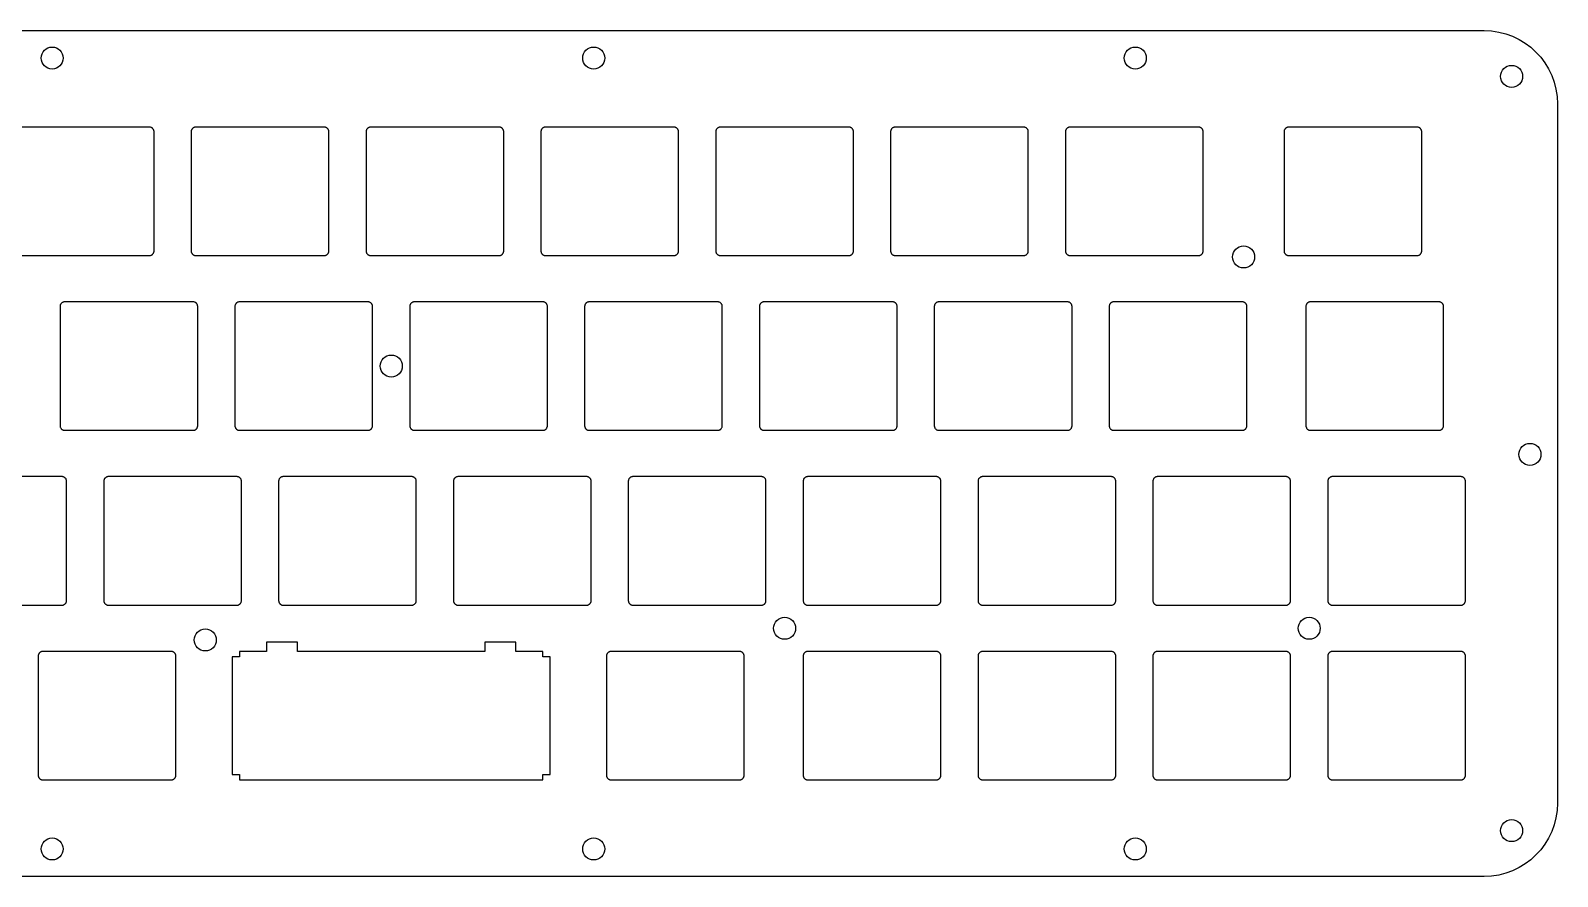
# Model space of a CAD drawing. Header units: millimetres. Extents: x -87 to 244, y 14 to 106.
# Drawn here: x 77.2 to 243.6, y 13.7 to 105.9 of the extents above; entities that cross this region are included whole.
import ezdxf

# ---------------------------------------------------------------- set-up
doc = ezdxf.new("R2010")
doc.units = ezdxf.units.MM
doc.layers.add('2D$guides', color=12, linetype='Continuous', true_color=0xc80000)
doc.layers.add('Default', color=18, linetype='Continuous', true_color=0x000000)

# ---------------------------------------------------------------- blocks, each defined once
blk = doc.blocks.new('screw hole M2 2.3mm')
at = {"layer": 'Default'}
blk.add_circle((0, 0), 1.2, dxfattribs=at)

msp = doc.modelspace()

# ---------------------------------------------------------------- linework, layer by layer
at = {"layer": '2D$guides'}
for p, q in [((-78.74, 105.85, 7), (235.59, 105.85, 7)), ((235.59, 13.65, 7), (-78.74, 13.65, 7))]:
    msp.add_line(p, q, dxfattribs=at)
for points in [[(243.59, 97.85), (243.59, 21.65)], [(76.19, 81.33), (90.19, 81.33), (90.23, 81.33), (90.27, 81.33), (90.32, 81.34), (90.36, 81.36), (90.4, 81.37), (90.44, 81.39), (90.47, 81.42), (90.51, 81.44), (90.54, 81.47), (90.57, 81.51), (90.6, 81.54), (90.62, 81.58), (90.64, 81.62), (90.66, 81.66), (90.67, 81.7), (90.68, 81.74), (90.69, 81.78), (90.69, 81.83), (90.69, 94.83), (90.69, 94.87), (90.68, 94.91), (90.67, 94.96), (90.66, 95), (90.64, 95.04), (90.62, 95.08), (90.6, 95.11), (90.57, 95.15), (90.54, 95.18), (90.51, 95.21), (90.47, 95.24), (90.44, 95.26), (90.4, 95.28), (90.36, 95.3), (90.32, 95.31), (90.27, 95.32), (90.23, 95.33), (90.19, 95.33), (76.19, 95.33)], [(66.66, 43.23), (80.66, 43.23), (80.71, 43.23), (80.75, 43.23), (80.79, 43.24), (80.83, 43.26), (80.87, 43.27), (80.91, 43.29), (80.95, 43.32), (80.98, 43.34), (81.02, 43.37), (81.05, 43.41), (81.07, 43.44), (81.1, 43.48), (81.12, 43.52), (81.13, 43.56), (81.15, 43.6), (81.16, 43.64), (81.16, 43.68), (81.16, 43.73), (81.16, 56.73), (81.16, 56.77), (81.16, 56.81), (81.15, 56.86), (81.13, 56.9), (81.12, 56.94), (81.1, 56.98), (81.07, 57.01), (81.05, 57.05), (81.02, 57.08), (80.98, 57.11), (80.95, 57.14), (80.91, 57.16), (80.87, 57.18), (80.83, 57.2), (80.79, 57.21), (80.75, 57.22), (80.71, 57.23), (80.66, 57.23), (66.66, 57.23)]]:
    msp.add_lwpolyline(points, dxfattribs=at)
for points in [[(95.24, 95.33), (95.19, 95.33), (95.15, 95.32), (95.11, 95.31), (95.07, 95.3), (95.03, 95.28), (94.99, 95.26), (94.95, 95.24), (94.92, 95.21), (94.88, 95.18), (94.85, 95.15), (94.83, 95.11), (94.8, 95.08), (94.78, 95.04), (94.77, 95), (94.75, 94.96), (94.75, 94.91), (94.74, 94.87), (94.74, 94.83), (94.74, 81.83), (94.74, 81.78), (94.75, 81.74), (94.75, 81.7), (94.77, 81.66), (94.78, 81.62), (94.8, 81.58), (94.83, 81.54), (94.85, 81.51), (94.88, 81.47), (94.92, 81.44), (94.95, 81.42), (94.99, 81.39), (95.03, 81.37), (95.07, 81.36), (95.11, 81.34), (95.15, 81.33), (95.19, 81.33), (95.24, 81.33), (109.24, 81.33), (109.28, 81.33), (109.32, 81.33), (109.37, 81.34), (109.41, 81.36), (109.45, 81.37), (109.49, 81.39), (109.52, 81.42), (109.56, 81.44), (109.59, 81.47), (109.62, 81.51), (109.65, 81.54), (109.67, 81.58), (109.69, 81.62), (109.71, 81.66), (109.72, 81.7), (109.73, 81.74), (109.74, 81.78), (109.74, 81.83), (109.74, 94.83), (109.74, 94.87), (109.73, 94.91), (109.72, 94.96), (109.71, 95), (109.69, 95.04), (109.67, 95.08), (109.65, 95.11), (109.62, 95.15), (109.59, 95.18), (109.56, 95.21), (109.52, 95.24), (109.49, 95.26), (109.45, 95.28), (109.41, 95.3), (109.37, 95.31), (109.32, 95.32), (109.28, 95.33), (109.24, 95.33)], [(128.29, 81.33), (128.33, 81.33), (128.37, 81.33), (128.42, 81.34), (128.46, 81.36), (128.5, 81.37), (128.54, 81.39), (128.57, 81.42), (128.61, 81.44), (128.64, 81.47), (128.67, 81.51), (128.7, 81.54), (128.72, 81.58), (128.74, 81.62), (128.76, 81.66), (128.77, 81.7), (128.78, 81.74), (128.79, 81.78), (128.79, 81.83), (128.79, 94.83), (128.79, 94.87), (128.78, 94.91), (128.77, 94.96), (128.76, 95), (128.74, 95.04), (128.72, 95.08), (128.7, 95.11), (128.67, 95.15), (128.64, 95.18), (128.61, 95.21), (128.57, 95.24), (128.54, 95.26), (128.5, 95.28), (128.46, 95.3), (128.42, 95.31), (128.37, 95.32), (128.33, 95.33), (128.29, 95.33), (114.29, 95.33), (114.24, 95.33), (114.2, 95.32), (114.16, 95.31), (114.12, 95.3), (114.08, 95.28), (114.04, 95.26), (114, 95.24), (113.97, 95.21), (113.93, 95.18), (113.9, 95.15), (113.88, 95.11), (113.85, 95.08), (113.83, 95.04), (113.82, 95), (113.8, 94.96), (113.8, 94.91), (113.79, 94.87), (113.79, 94.83), (113.79, 81.83), (113.79, 81.78), (113.8, 81.74), (113.8, 81.7), (113.82, 81.66), (113.83, 81.62), (113.85, 81.58), (113.88, 81.54), (113.9, 81.51), (113.93, 81.47), (113.97, 81.44), (114, 81.42), (114.04, 81.39), (114.08, 81.37), (114.12, 81.36), (114.16, 81.34), (114.2, 81.33), (114.24, 81.33), (114.29, 81.33)], [(132.84, 81.83), (132.84, 81.78), (132.85, 81.74), (132.85, 81.7), (132.87, 81.66), (132.88, 81.62), (132.9, 81.58), (132.93, 81.54), (132.95, 81.51), (132.98, 81.47), (133.02, 81.44), (133.05, 81.42), (133.09, 81.39), (133.13, 81.37), (133.17, 81.36), (133.21, 81.34), (133.25, 81.33), (133.29, 81.33), (133.34, 81.33), (147.34, 81.33), (147.38, 81.33), (147.42, 81.33), (147.47, 81.34), (147.51, 81.36), (147.55, 81.37), (147.59, 81.39), (147.62, 81.42), (147.66, 81.44), (147.69, 81.47), (147.72, 81.51), (147.75, 81.54), (147.77, 81.58), (147.79, 81.62), (147.81, 81.66), (147.82, 81.7), (147.83, 81.74), (147.84, 81.78), (147.84, 81.83), (147.84, 94.83), (147.84, 94.87), (147.83, 94.91), (147.82, 94.96), (147.81, 95), (147.79, 95.04), (147.77, 95.08), (147.75, 95.11), (147.72, 95.15), (147.69, 95.18), (147.66, 95.21), (147.62, 95.24), (147.59, 95.26), (147.55, 95.28), (147.51, 95.3), (147.47, 95.31), (147.42, 95.32), (147.38, 95.33), (147.34, 95.33), (133.34, 95.33), (133.29, 95.33), (133.25, 95.32), (133.21, 95.31), (133.17, 95.3), (133.13, 95.28), (133.09, 95.26), (133.05, 95.24), (133.02, 95.21), (132.98, 95.18), (132.95, 95.15), (132.93, 95.11), (132.9, 95.08), (132.88, 95.04), (132.87, 95), (132.85, 94.96), (132.85, 94.91), (132.84, 94.87), (132.84, 94.83)], [(166.89, 81.83), (166.89, 94.83), (166.89, 94.87), (166.88, 94.91), (166.87, 94.96), (166.86, 95), (166.84, 95.04), (166.82, 95.08), (166.8, 95.11), (166.77, 95.15), (166.74, 95.18), (166.71, 95.21), (166.67, 95.24), (166.64, 95.26), (166.6, 95.28), (166.56, 95.3), (166.52, 95.31), (166.47, 95.32), (166.43, 95.33), (166.39, 95.33), (152.39, 95.33), (152.34, 95.33), (152.3, 95.32), (152.26, 95.31), (152.22, 95.3), (152.18, 95.28), (152.14, 95.26), (152.1, 95.24), (152.07, 95.21), (152.03, 95.18), (152, 95.15), (151.98, 95.11), (151.95, 95.08), (151.93, 95.04), (151.92, 95), (151.9, 94.96), (151.9, 94.91), (151.89, 94.87), (151.89, 94.83), (151.89, 81.83), (151.89, 81.78), (151.9, 81.74), (151.9, 81.7), (151.92, 81.66), (151.93, 81.62), (151.95, 81.58), (151.98, 81.54), (152, 81.51), (152.03, 81.47), (152.07, 81.44), (152.1, 81.42), (152.14, 81.39), (152.18, 81.37), (152.22, 81.36), (152.26, 81.34), (152.3, 81.33), (152.34, 81.33), (152.39, 81.33), (166.39, 81.33), (166.43, 81.33), (166.47, 81.33), (166.52, 81.34), (166.56, 81.36), (166.6, 81.37), (166.64, 81.39), (166.67, 81.42), (166.71, 81.44), (166.74, 81.47), (166.77, 81.51), (166.8, 81.54), (166.82, 81.58), (166.84, 81.62), (166.86, 81.66), (166.87, 81.7), (166.88, 81.74), (166.89, 81.78)], [(171.44, 95.33), (171.39, 95.33), (171.35, 95.32), (171.31, 95.31), (171.27, 95.3), (171.23, 95.28), (171.19, 95.26), (171.15, 95.24), (171.12, 95.21), (171.08, 95.18), (171.05, 95.15), (171.03, 95.11), (171, 95.08), (170.98, 95.04), (170.97, 95), (170.95, 94.96), (170.95, 94.91), (170.94, 94.87), (170.94, 94.83), (170.94, 81.83), (170.94, 81.78), (170.95, 81.74), (170.95, 81.7), (170.97, 81.66), (170.98, 81.62), (171, 81.58), (171.03, 81.54), (171.05, 81.51), (171.08, 81.47), (171.12, 81.44), (171.15, 81.42), (171.19, 81.39), (171.23, 81.37), (171.27, 81.36), (171.31, 81.34), (171.35, 81.33), (171.39, 81.33), (171.44, 81.33), (185.44, 81.33), (185.48, 81.33), (185.52, 81.33), (185.57, 81.34), (185.61, 81.36), (185.65, 81.37), (185.69, 81.39), (185.72, 81.42), (185.76, 81.44), (185.79, 81.47), (185.82, 81.51), (185.85, 81.54), (185.87, 81.58), (185.89, 81.62), (185.91, 81.66), (185.92, 81.7), (185.93, 81.74), (185.94, 81.78), (185.94, 81.83), (185.94, 94.83), (185.94, 94.87), (185.93, 94.91), (185.92, 94.96), (185.91, 95), (185.89, 95.04), (185.87, 95.08), (185.85, 95.11), (185.82, 95.15), (185.79, 95.18), (185.76, 95.21), (185.72, 95.24), (185.69, 95.26), (185.65, 95.28), (185.61, 95.3), (185.57, 95.31), (185.52, 95.32), (185.48, 95.33), (185.44, 95.33)], [(204.99, 81.83), (204.99, 94.83), (204.99, 94.87), (204.98, 94.91), (204.97, 94.96), (204.96, 95), (204.94, 95.04), (204.92, 95.08), (204.9, 95.11), (204.87, 95.15), (204.84, 95.18), (204.81, 95.21), (204.77, 95.24), (204.74, 95.26), (204.7, 95.28), (204.66, 95.3), (204.62, 95.31), (204.57, 95.32), (204.53, 95.33), (204.49, 95.33), (190.49, 95.33), (190.44, 95.33), (190.4, 95.32), (190.36, 95.31), (190.32, 95.3), (190.28, 95.28), (190.24, 95.26), (190.2, 95.24), (190.17, 95.21), (190.13, 95.18), (190.1, 95.15), (190.08, 95.11), (190.06, 95.08), (190.04, 95.04), (190.02, 95), (190, 94.96), (189.99, 94.91), (189.99, 94.87), (189.99, 94.83), (189.99, 81.83), (189.99, 81.78), (189.99, 81.74), (190, 81.7), (190.02, 81.66), (190.04, 81.62), (190.06, 81.58), (190.08, 81.54), (190.1, 81.51), (190.13, 81.47), (190.17, 81.44), (190.2, 81.42), (190.24, 81.39), (190.28, 81.37), (190.32, 81.36), (190.36, 81.34), (190.4, 81.33), (190.44, 81.33), (190.49, 81.33), (204.49, 81.33), (204.53, 81.33), (204.57, 81.33), (204.62, 81.34), (204.66, 81.36), (204.7, 81.37), (204.74, 81.39), (204.77, 81.42), (204.81, 81.44), (204.84, 81.47), (204.87, 81.51), (204.9, 81.54), (204.92, 81.58), (204.94, 81.62), (204.96, 81.66), (204.97, 81.7), (204.98, 81.74), (204.99, 81.78)], [(228.8, 81.83), (228.8, 94.83), (228.8, 94.87), (228.79, 94.91), (228.78, 94.96), (228.77, 95), (228.75, 95.04), (228.73, 95.08), (228.71, 95.11), (228.68, 95.15), (228.65, 95.18), (228.62, 95.21), (228.59, 95.24), (228.55, 95.26), (228.51, 95.28), (228.47, 95.3), (228.43, 95.31), (228.39, 95.32), (228.34, 95.33), (228.3, 95.33), (214.3, 95.33), (214.26, 95.33), (214.21, 95.32), (214.17, 95.31), (214.13, 95.3), (214.09, 95.28), (214.05, 95.26), (214.01, 95.24), (213.98, 95.21), (213.95, 95.18), (213.92, 95.15), (213.89, 95.11), (213.87, 95.08), (213.85, 95.04), (213.83, 95), (213.82, 94.96), (213.81, 94.91), (213.8, 94.87), (213.8, 94.83), (213.8, 81.83), (213.8, 81.78), (213.81, 81.74), (213.82, 81.7), (213.83, 81.66), (213.85, 81.62), (213.87, 81.58), (213.89, 81.54), (213.92, 81.51), (213.95, 81.47), (213.98, 81.44), (214.01, 81.42), (214.05, 81.39), (214.09, 81.37), (214.13, 81.36), (214.17, 81.34), (214.21, 81.33), (214.26, 81.33), (214.3, 81.33), (228.3, 81.33), (228.34, 81.33), (228.39, 81.33), (228.43, 81.34), (228.47, 81.36), (228.51, 81.37), (228.55, 81.39), (228.59, 81.42), (228.62, 81.44), (228.65, 81.47), (228.68, 81.51), (228.71, 81.54), (228.73, 81.58), (228.75, 81.62), (228.77, 81.66), (228.78, 81.7), (228.79, 81.74), (228.8, 81.78)], [(80.45, 62.78), (80.45, 62.73), (80.46, 62.69), (80.47, 62.65), (80.48, 62.61), (80.5, 62.57), (80.52, 62.53), (80.54, 62.49), (80.57, 62.46), (80.6, 62.42), (80.63, 62.39), (80.66, 62.37), (80.7, 62.34), (80.74, 62.32), (80.78, 62.31), (80.82, 62.29), (80.86, 62.28), (80.91, 62.28), (80.95, 62.28), (94.95, 62.28), (94.99, 62.28), (95.04, 62.28), (95.08, 62.29), (95.12, 62.31), (95.16, 62.32), (95.2, 62.34), (95.24, 62.37), (95.27, 62.39), (95.3, 62.42), (95.33, 62.46), (95.36, 62.49), (95.38, 62.53), (95.4, 62.57), (95.42, 62.61), (95.43, 62.65), (95.44, 62.69), (95.45, 62.73), (95.45, 62.78), (95.45, 75.78), (95.45, 75.82), (95.44, 75.86), (95.43, 75.91), (95.42, 75.95), (95.4, 75.99), (95.38, 76.03), (95.36, 76.06), (95.33, 76.1), (95.3, 76.13), (95.27, 76.16), (95.24, 76.19), (95.2, 76.21), (95.16, 76.23), (95.12, 76.25), (95.08, 76.26), (95.04, 76.27), (94.99, 76.28), (94.95, 76.28), (80.95, 76.28), (80.91, 76.28), (80.86, 76.27), (80.82, 76.26), (80.78, 76.25), (80.74, 76.23), (80.7, 76.21), (80.66, 76.19), (80.63, 76.16), (80.6, 76.13), (80.57, 76.1), (80.54, 76.06), (80.52, 76.03), (80.5, 75.99), (80.48, 75.95), (80.47, 75.91), (80.46, 75.86), (80.45, 75.82), (80.45, 75.78)], [(99.5, 62.78), (99.5, 62.73), (99.51, 62.69), (99.52, 62.65), (99.53, 62.61), (99.55, 62.57), (99.57, 62.53), (99.59, 62.49), (99.62, 62.46), (99.65, 62.42), (99.68, 62.39), (99.71, 62.37), (99.75, 62.34), (99.79, 62.32), (99.83, 62.31), (99.87, 62.29), (99.91, 62.28), (99.96, 62.28), (100, 62.28), (114, 62.28), (114.04, 62.28), (114.09, 62.28), (114.13, 62.29), (114.17, 62.31), (114.21, 62.32), (114.25, 62.34), (114.29, 62.37), (114.32, 62.39), (114.35, 62.42), (114.38, 62.46), (114.41, 62.49), (114.43, 62.53), (114.45, 62.57), (114.47, 62.61), (114.48, 62.65), (114.49, 62.69), (114.5, 62.73), (114.5, 62.78), (114.5, 75.78), (114.5, 75.82), (114.49, 75.86), (114.48, 75.91), (114.47, 75.95), (114.45, 75.99), (114.43, 76.03), (114.41, 76.06), (114.38, 76.1), (114.35, 76.13), (114.32, 76.16), (114.29, 76.19), (114.25, 76.21), (114.21, 76.23), (114.17, 76.25), (114.13, 76.26), (114.09, 76.27), (114.04, 76.28), (114, 76.28), (100, 76.28), (99.96, 76.28), (99.91, 76.27), (99.87, 76.26), (99.83, 76.25), (99.79, 76.23), (99.75, 76.21), (99.71, 76.19), (99.68, 76.16), (99.65, 76.13), (99.62, 76.1), (99.59, 76.06), (99.57, 76.03), (99.55, 75.99), (99.53, 75.95), (99.52, 75.91), (99.51, 75.86), (99.5, 75.82), (99.5, 75.78)], [(118.55, 62.78), (118.55, 62.73), (118.56, 62.69), (118.57, 62.65), (118.58, 62.61), (118.6, 62.57), (118.62, 62.53), (118.64, 62.49), (118.67, 62.46), (118.7, 62.42), (118.73, 62.39), (118.76, 62.37), (118.8, 62.34), (118.84, 62.32), (118.88, 62.31), (118.92, 62.29), (118.96, 62.28), (119.01, 62.28), (119.05, 62.28), (133.05, 62.28), (133.09, 62.28), (133.14, 62.28), (133.18, 62.29), (133.22, 62.31), (133.26, 62.32), (133.3, 62.34), (133.34, 62.37), (133.37, 62.39), (133.4, 62.42), (133.43, 62.46), (133.46, 62.49), (133.48, 62.53), (133.5, 62.57), (133.52, 62.61), (133.53, 62.65), (133.54, 62.69), (133.55, 62.73), (133.55, 62.78), (133.55, 75.78), (133.55, 75.82), (133.54, 75.86), (133.53, 75.91), (133.52, 75.95), (133.5, 75.99), (133.48, 76.03), (133.46, 76.06), (133.43, 76.1), (133.4, 76.13), (133.37, 76.16), (133.34, 76.19), (133.3, 76.21), (133.26, 76.23), (133.22, 76.25), (133.18, 76.26), (133.14, 76.27), (133.09, 76.28), (133.05, 76.28), (119.05, 76.28), (119.01, 76.28), (118.96, 76.27), (118.92, 76.26), (118.88, 76.25), (118.84, 76.23), (118.8, 76.21), (118.76, 76.19), (118.73, 76.16), (118.7, 76.13), (118.67, 76.1), (118.64, 76.06), (118.62, 76.03), (118.6, 75.99), (118.58, 75.95), (118.57, 75.91), (118.56, 75.86), (118.55, 75.82), (118.55, 75.78)], [(138.1, 76.28), (138.06, 76.28), (138.01, 76.27), (137.97, 76.26), (137.93, 76.25), (137.89, 76.23), (137.85, 76.21), (137.81, 76.19), (137.78, 76.16), (137.75, 76.13), (137.72, 76.1), (137.69, 76.06), (137.67, 76.03), (137.65, 75.99), (137.63, 75.95), (137.62, 75.91), (137.61, 75.86), (137.6, 75.82), (137.6, 75.78), (137.6, 62.78), (137.6, 62.73), (137.61, 62.69), (137.62, 62.65), (137.63, 62.61), (137.65, 62.57), (137.67, 62.53), (137.69, 62.49), (137.72, 62.46), (137.75, 62.42), (137.78, 62.39), (137.81, 62.37), (137.85, 62.34), (137.89, 62.32), (137.93, 62.31), (137.97, 62.29), (138.01, 62.28), (138.06, 62.28), (138.1, 62.28), (152.1, 62.28), (152.14, 62.28), (152.19, 62.28), (152.23, 62.29), (152.27, 62.31), (152.31, 62.32), (152.35, 62.34), (152.39, 62.37), (152.42, 62.39), (152.45, 62.42), (152.48, 62.46), (152.51, 62.49), (152.53, 62.53), (152.55, 62.57), (152.57, 62.61), (152.58, 62.65), (152.59, 62.69), (152.6, 62.73), (152.6, 62.78), (152.6, 75.78), (152.6, 75.82), (152.59, 75.86), (152.58, 75.91), (152.57, 75.95), (152.55, 75.99), (152.53, 76.03), (152.51, 76.06), (152.48, 76.1), (152.45, 76.13), (152.42, 76.16), (152.39, 76.19), (152.35, 76.21), (152.31, 76.23), (152.27, 76.25), (152.23, 76.26), (152.19, 76.27), (152.14, 76.28), (152.1, 76.28)], [(171.65, 75.78), (171.65, 75.82), (171.64, 75.86), (171.63, 75.91), (171.62, 75.95), (171.6, 75.99), (171.58, 76.03), (171.56, 76.06), (171.53, 76.1), (171.5, 76.13), (171.47, 76.16), (171.44, 76.19), (171.4, 76.21), (171.36, 76.23), (171.32, 76.25), (171.28, 76.26), (171.24, 76.27), (171.19, 76.28), (171.15, 76.28), (157.15, 76.28), (157.11, 76.28), (157.06, 76.27), (157.02, 76.26), (156.98, 76.25), (156.94, 76.23), (156.9, 76.21), (156.86, 76.19), (156.83, 76.16), (156.8, 76.13), (156.77, 76.1), (156.74, 76.06), (156.72, 76.03), (156.7, 75.99), (156.68, 75.95), (156.67, 75.91), (156.66, 75.86), (156.65, 75.82), (156.65, 75.78), (156.65, 62.78), (156.65, 62.73), (156.66, 62.69), (156.67, 62.65), (156.68, 62.61), (156.7, 62.57), (156.72, 62.53), (156.74, 62.49), (156.77, 62.46), (156.8, 62.42), (156.83, 62.39), (156.86, 62.37), (156.9, 62.34), (156.94, 62.32), (156.98, 62.31), (157.02, 62.29), (157.06, 62.28), (157.11, 62.28), (157.15, 62.28), (171.15, 62.28), (171.19, 62.28), (171.24, 62.28), (171.28, 62.29), (171.32, 62.31), (171.36, 62.32), (171.4, 62.34), (171.44, 62.37), (171.47, 62.39), (171.5, 62.42), (171.53, 62.46), (171.56, 62.49), (171.58, 62.53), (171.6, 62.57), (171.62, 62.61), (171.63, 62.65), (171.64, 62.69), (171.65, 62.73), (171.65, 62.78)], [(190.7, 75.78), (190.7, 75.82), (190.69, 75.86), (190.68, 75.91), (190.67, 75.95), (190.65, 75.99), (190.63, 76.03), (190.61, 76.06), (190.58, 76.1), (190.55, 76.13), (190.52, 76.16), (190.49, 76.19), (190.45, 76.21), (190.41, 76.23), (190.37, 76.25), (190.33, 76.26), (190.29, 76.27), (190.24, 76.28), (190.2, 76.28), (176.2, 76.28), (176.16, 76.28), (176.11, 76.27), (176.07, 76.26), (176.03, 76.25), (175.99, 76.23), (175.95, 76.21), (175.91, 76.19), (175.88, 76.16), (175.85, 76.13), (175.82, 76.1), (175.79, 76.06), (175.77, 76.03), (175.75, 75.99), (175.73, 75.95), (175.72, 75.91), (175.71, 75.86), (175.7, 75.82), (175.7, 75.78), (175.7, 62.78), (175.7, 62.73), (175.71, 62.69), (175.72, 62.65), (175.73, 62.61), (175.75, 62.57), (175.77, 62.53), (175.79, 62.49), (175.82, 62.46), (175.85, 62.42), (175.88, 62.39), (175.91, 62.37), (175.95, 62.34), (175.99, 62.32), (176.03, 62.31), (176.07, 62.29), (176.11, 62.28), (176.16, 62.28), (176.2, 62.28), (190.2, 62.28), (190.24, 62.28), (190.29, 62.28), (190.33, 62.29), (190.37, 62.31), (190.41, 62.32), (190.45, 62.34), (190.49, 62.37), (190.52, 62.39), (190.55, 62.42), (190.58, 62.46), (190.61, 62.49), (190.63, 62.53), (190.65, 62.57), (190.67, 62.61), (190.68, 62.65), (190.69, 62.69), (190.7, 62.73), (190.7, 62.78)], [(209.75, 62.78), (209.75, 75.78), (209.75, 75.82), (209.74, 75.86), (209.73, 75.91), (209.72, 75.95), (209.7, 75.99), (209.68, 76.03), (209.66, 76.06), (209.63, 76.1), (209.6, 76.13), (209.57, 76.16), (209.54, 76.19), (209.5, 76.21), (209.46, 76.23), (209.42, 76.25), (209.38, 76.26), (209.34, 76.27), (209.29, 76.28), (209.25, 76.28), (195.25, 76.28), (195.21, 76.28), (195.16, 76.27), (195.12, 76.26), (195.08, 76.25), (195.04, 76.23), (195, 76.21), (194.96, 76.19), (194.93, 76.16), (194.9, 76.13), (194.87, 76.1), (194.84, 76.06), (194.82, 76.03), (194.8, 75.99), (194.78, 75.95), (194.77, 75.91), (194.76, 75.86), (194.75, 75.82), (194.75, 75.78), (194.75, 62.78), (194.75, 62.73), (194.76, 62.69), (194.77, 62.65), (194.78, 62.61), (194.8, 62.57), (194.82, 62.53), (194.84, 62.49), (194.87, 62.46), (194.9, 62.42), (194.93, 62.39), (194.96, 62.37), (195, 62.34), (195.04, 62.32), (195.08, 62.31), (195.12, 62.29), (195.16, 62.28), (195.21, 62.28), (195.25, 62.28), (209.25, 62.28), (209.29, 62.28), (209.34, 62.28), (209.38, 62.29), (209.42, 62.31), (209.46, 62.32), (209.5, 62.34), (209.54, 62.37), (209.57, 62.39), (209.6, 62.42), (209.63, 62.46), (209.66, 62.49), (209.68, 62.53), (209.7, 62.57), (209.72, 62.61), (209.73, 62.65), (209.74, 62.69), (209.75, 62.73)], [(230.68, 62.28), (230.73, 62.28), (230.77, 62.28), (230.81, 62.29), (230.85, 62.31), (230.89, 62.32), (230.93, 62.34), (230.97, 62.37), (231, 62.39), (231.04, 62.42), (231.06, 62.46), (231.09, 62.49), (231.11, 62.53), (231.14, 62.57), (231.15, 62.61), (231.17, 62.65), (231.17, 62.69), (231.18, 62.73), (231.18, 62.78), (231.18, 75.78), (231.18, 75.82), (231.17, 75.86), (231.17, 75.91), (231.15, 75.95), (231.14, 75.99), (231.11, 76.03), (231.09, 76.06), (231.06, 76.1), (231.04, 76.13), (231, 76.16), (230.97, 76.19), (230.93, 76.21), (230.89, 76.23), (230.85, 76.25), (230.81, 76.26), (230.77, 76.27), (230.73, 76.28), (230.68, 76.28), (216.68, 76.28), (216.64, 76.28), (216.59, 76.27), (216.55, 76.26), (216.51, 76.25), (216.47, 76.23), (216.43, 76.21), (216.4, 76.19), (216.36, 76.16), (216.33, 76.13), (216.3, 76.1), (216.27, 76.06), (216.25, 76.03), (216.23, 75.99), (216.21, 75.95), (216.2, 75.91), (216.19, 75.86), (216.18, 75.82), (216.18, 75.78), (216.18, 62.78), (216.18, 62.73), (216.19, 62.69), (216.2, 62.65), (216.21, 62.61), (216.23, 62.57), (216.25, 62.53), (216.27, 62.49), (216.3, 62.46), (216.33, 62.42), (216.36, 62.39), (216.4, 62.37), (216.43, 62.34), (216.47, 62.32), (216.51, 62.31), (216.55, 62.29), (216.59, 62.28), (216.64, 62.28), (216.68, 62.28)], [(85.21, 43.73), (85.21, 43.68), (85.22, 43.64), (85.23, 43.6), (85.24, 43.56), (85.26, 43.52), (85.28, 43.48), (85.3, 43.44), (85.33, 43.41), (85.36, 43.37), (85.39, 43.34), (85.43, 43.32), (85.46, 43.29), (85.5, 43.27), (85.54, 43.26), (85.58, 43.24), (85.63, 43.23), (85.67, 43.23), (85.71, 43.23), (99.71, 43.23), (99.76, 43.23), (99.8, 43.23), (99.84, 43.24), (99.88, 43.26), (99.92, 43.27), (99.96, 43.29), (100, 43.32), (100.03, 43.34), (100.07, 43.37), (100.1, 43.41), (100.12, 43.44), (100.15, 43.48), (100.17, 43.52), (100.18, 43.56), (100.2, 43.6), (100.21, 43.64), (100.21, 43.68), (100.21, 43.73), (100.21, 56.73), (100.21, 56.77), (100.21, 56.81), (100.2, 56.86), (100.18, 56.9), (100.17, 56.94), (100.15, 56.98), (100.12, 57.01), (100.1, 57.05), (100.07, 57.08), (100.03, 57.11), (100, 57.14), (99.96, 57.16), (99.92, 57.18), (99.88, 57.2), (99.84, 57.21), (99.8, 57.22), (99.76, 57.23), (99.71, 57.23), (85.71, 57.23), (85.67, 57.23), (85.63, 57.22), (85.58, 57.21), (85.54, 57.2), (85.5, 57.18), (85.46, 57.16), (85.43, 57.14), (85.39, 57.11), (85.36, 57.08), (85.33, 57.05), (85.3, 57.01), (85.28, 56.98), (85.26, 56.94), (85.24, 56.9), (85.23, 56.86), (85.22, 56.81), (85.21, 56.77), (85.21, 56.73)], [(104.76, 57.23), (104.72, 57.23), (104.68, 57.22), (104.63, 57.21), (104.59, 57.2), (104.55, 57.18), (104.51, 57.16), (104.48, 57.14), (104.44, 57.11), (104.41, 57.08), (104.38, 57.05), (104.35, 57.01), (104.33, 56.98), (104.31, 56.94), (104.29, 56.9), (104.28, 56.86), (104.27, 56.81), (104.26, 56.77), (104.26, 56.73), (104.26, 43.73), (104.26, 43.68), (104.27, 43.64), (104.28, 43.6), (104.29, 43.56), (104.31, 43.52), (104.33, 43.48), (104.35, 43.44), (104.38, 43.41), (104.41, 43.37), (104.44, 43.34), (104.48, 43.32), (104.51, 43.29), (104.55, 43.27), (104.59, 43.26), (104.63, 43.24), (104.68, 43.23), (104.72, 43.23), (104.76, 43.23), (118.76, 43.23), (118.81, 43.23), (118.85, 43.23), (118.89, 43.24), (118.93, 43.26), (118.97, 43.27), (119.01, 43.29), (119.05, 43.32), (119.08, 43.34), (119.12, 43.37), (119.15, 43.41), (119.17, 43.44), (119.2, 43.48), (119.22, 43.52), (119.23, 43.56), (119.25, 43.6), (119.26, 43.64), (119.26, 43.68), (119.26, 43.73), (119.26, 56.73), (119.26, 56.77), (119.26, 56.81), (119.25, 56.86), (119.23, 56.9), (119.22, 56.94), (119.2, 56.98), (119.17, 57.01), (119.15, 57.05), (119.12, 57.08), (119.08, 57.11), (119.05, 57.14), (119.01, 57.16), (118.97, 57.18), (118.93, 57.2), (118.89, 57.21), (118.85, 57.22), (118.81, 57.23), (118.76, 57.23)], [(138.31, 56.73), (138.31, 56.77), (138.31, 56.81), (138.3, 56.86), (138.28, 56.9), (138.27, 56.94), (138.25, 56.98), (138.22, 57.01), (138.2, 57.05), (138.17, 57.08), (138.13, 57.11), (138.1, 57.14), (138.06, 57.16), (138.02, 57.18), (137.98, 57.2), (137.94, 57.21), (137.9, 57.22), (137.86, 57.23), (137.81, 57.23), (123.81, 57.23), (123.77, 57.23), (123.73, 57.22), (123.68, 57.21), (123.64, 57.2), (123.6, 57.18), (123.56, 57.16), (123.53, 57.14), (123.49, 57.11), (123.46, 57.08), (123.43, 57.05), (123.4, 57.01), (123.38, 56.98), (123.36, 56.94), (123.34, 56.9), (123.33, 56.86), (123.32, 56.81), (123.31, 56.77), (123.31, 56.73), (123.31, 43.73), (123.31, 43.68), (123.32, 43.64), (123.33, 43.6), (123.34, 43.56), (123.36, 43.52), (123.38, 43.48), (123.4, 43.44), (123.43, 43.41), (123.46, 43.37), (123.49, 43.34), (123.53, 43.32), (123.56, 43.29), (123.6, 43.27), (123.64, 43.26), (123.68, 43.24), (123.73, 43.23), (123.77, 43.23), (123.81, 43.23), (137.81, 43.23), (137.86, 43.23), (137.9, 43.23), (137.94, 43.24), (137.98, 43.26), (138.02, 43.27), (138.06, 43.29), (138.1, 43.32), (138.13, 43.34), (138.17, 43.37), (138.2, 43.41), (138.22, 43.44), (138.25, 43.48), (138.27, 43.52), (138.28, 43.56), (138.3, 43.6), (138.31, 43.64), (138.31, 43.68), (138.31, 43.73)], [(142.86, 57.23), (142.82, 57.23), (142.78, 57.22), (142.73, 57.21), (142.69, 57.2), (142.65, 57.18), (142.61, 57.16), (142.58, 57.14), (142.54, 57.11), (142.51, 57.08), (142.48, 57.05), (142.45, 57.01), (142.43, 56.98), (142.41, 56.94), (142.39, 56.9), (142.38, 56.86), (142.37, 56.81), (142.36, 56.77), (142.36, 56.73), (142.36, 43.73), (142.36, 43.68), (142.37, 43.64), (142.38, 43.6), (142.39, 43.56), (142.41, 43.52), (142.43, 43.48), (142.45, 43.44), (142.48, 43.41), (142.51, 43.37), (142.54, 43.34), (142.58, 43.32), (142.61, 43.29), (142.65, 43.27), (142.69, 43.26), (142.73, 43.24), (142.78, 43.23), (142.82, 43.23), (142.86, 43.23), (156.86, 43.23), (156.91, 43.23), (156.95, 43.23), (156.99, 43.24), (157.03, 43.26), (157.07, 43.27), (157.11, 43.29), (157.15, 43.32), (157.18, 43.34), (157.22, 43.37), (157.25, 43.41), (157.27, 43.44), (157.3, 43.48), (157.32, 43.52), (157.33, 43.56), (157.35, 43.6), (157.36, 43.64), (157.36, 43.68), (157.36, 43.73), (157.36, 56.73), (157.36, 56.77), (157.36, 56.81), (157.35, 56.86), (157.33, 56.9), (157.32, 56.94), (157.3, 56.98), (157.27, 57.01), (157.25, 57.05), (157.22, 57.08), (157.18, 57.11), (157.15, 57.14), (157.11, 57.16), (157.07, 57.18), (157.03, 57.2), (156.99, 57.21), (156.95, 57.22), (156.91, 57.23), (156.86, 57.23)], [(175.91, 43.23), (175.96, 43.23), (176, 43.23), (176.04, 43.24), (176.08, 43.26), (176.12, 43.27), (176.16, 43.29), (176.2, 43.32), (176.23, 43.34), (176.27, 43.37), (176.3, 43.41), (176.32, 43.44), (176.35, 43.48), (176.37, 43.52), (176.38, 43.56), (176.4, 43.6), (176.41, 43.64), (176.41, 43.68), (176.41, 43.73), (176.41, 56.73), (176.41, 56.77), (176.41, 56.81), (176.4, 56.86), (176.38, 56.9), (176.37, 56.94), (176.35, 56.98), (176.32, 57.01), (176.3, 57.05), (176.27, 57.08), (176.23, 57.11), (176.2, 57.14), (176.16, 57.16), (176.12, 57.18), (176.08, 57.2), (176.04, 57.21), (176, 57.22), (175.96, 57.23), (175.91, 57.23), (161.91, 57.23), (161.87, 57.23), (161.83, 57.22), (161.78, 57.21), (161.74, 57.2), (161.7, 57.18), (161.66, 57.16), (161.63, 57.14), (161.59, 57.11), (161.56, 57.08), (161.53, 57.05), (161.5, 57.01), (161.48, 56.98), (161.46, 56.94), (161.44, 56.9), (161.43, 56.86), (161.42, 56.81), (161.41, 56.77), (161.41, 56.73), (161.41, 43.73), (161.41, 43.68), (161.42, 43.64), (161.43, 43.6), (161.44, 43.56), (161.46, 43.52), (161.48, 43.48), (161.5, 43.44), (161.53, 43.41), (161.56, 43.37), (161.59, 43.34), (161.63, 43.32), (161.66, 43.29), (161.7, 43.27), (161.74, 43.26), (161.78, 43.24), (161.83, 43.23), (161.87, 43.23), (161.91, 43.23)], [(194.96, 43.23), (195.01, 43.23), (195.05, 43.23), (195.09, 43.24), (195.13, 43.26), (195.17, 43.27), (195.21, 43.29), (195.25, 43.32), (195.28, 43.34), (195.32, 43.37), (195.35, 43.41), (195.37, 43.44), (195.39, 43.48), (195.41, 43.52), (195.43, 43.56), (195.45, 43.6), (195.46, 43.64), (195.46, 43.68), (195.46, 43.73), (195.46, 56.73), (195.46, 56.77), (195.46, 56.81), (195.45, 56.86), (195.43, 56.9), (195.41, 56.94), (195.39, 56.98), (195.37, 57.01), (195.35, 57.05), (195.32, 57.08), (195.28, 57.11), (195.25, 57.14), (195.21, 57.16), (195.17, 57.18), (195.13, 57.2), (195.09, 57.21), (195.05, 57.22), (195.01, 57.23), (194.96, 57.23), (180.96, 57.23), (180.92, 57.23), (180.88, 57.22), (180.83, 57.21), (180.79, 57.2), (180.75, 57.18), (180.71, 57.16), (180.68, 57.14), (180.64, 57.11), (180.61, 57.08), (180.58, 57.05), (180.55, 57.01), (180.53, 56.98), (180.51, 56.94), (180.49, 56.9), (180.48, 56.86), (180.47, 56.81), (180.46, 56.77), (180.46, 56.73), (180.46, 43.73), (180.46, 43.68), (180.47, 43.64), (180.48, 43.6), (180.49, 43.56), (180.51, 43.52), (180.53, 43.48), (180.55, 43.44), (180.58, 43.41), (180.61, 43.37), (180.64, 43.34), (180.68, 43.32), (180.71, 43.29), (180.75, 43.27), (180.79, 43.26), (180.83, 43.24), (180.88, 43.23), (180.92, 43.23), (180.96, 43.23)], [(214.51, 56.73), (214.51, 56.77), (214.51, 56.81), (214.5, 56.86), (214.48, 56.9), (214.46, 56.94), (214.44, 56.98), (214.42, 57.01), (214.4, 57.05), (214.37, 57.08), (214.33, 57.11), (214.3, 57.14), (214.26, 57.16), (214.22, 57.18), (214.18, 57.2), (214.14, 57.21), (214.1, 57.22), (214.06, 57.23), (214.01, 57.23), (200.01, 57.23), (199.97, 57.23), (199.93, 57.22), (199.88, 57.21), (199.84, 57.2), (199.8, 57.18), (199.76, 57.16), (199.73, 57.14), (199.69, 57.11), (199.66, 57.08), (199.63, 57.05), (199.6, 57.01), (199.58, 56.98), (199.56, 56.94), (199.54, 56.9), (199.53, 56.86), (199.52, 56.81), (199.51, 56.77), (199.51, 56.73), (199.51, 43.73), (199.51, 43.68), (199.52, 43.64), (199.53, 43.6), (199.54, 43.56), (199.56, 43.52), (199.58, 43.48), (199.6, 43.44), (199.63, 43.41), (199.66, 43.37), (199.69, 43.34), (199.73, 43.32), (199.76, 43.29), (199.8, 43.27), (199.84, 43.26), (199.88, 43.24), (199.93, 43.23), (199.97, 43.23), (200.01, 43.23), (214.01, 43.23), (214.06, 43.23), (214.1, 43.23), (214.14, 43.24), (214.18, 43.26), (214.22, 43.27), (214.26, 43.29), (214.3, 43.32), (214.33, 43.34), (214.37, 43.37), (214.4, 43.41), (214.42, 43.44), (214.44, 43.48), (214.46, 43.52), (214.48, 43.56), (214.5, 43.6), (214.51, 43.64), (214.51, 43.68), (214.51, 43.73)], [(233.06, 43.23), (233.11, 43.23), (233.15, 43.23), (233.19, 43.24), (233.23, 43.26), (233.27, 43.27), (233.31, 43.29), (233.35, 43.32), (233.38, 43.34), (233.42, 43.37), (233.45, 43.41), (233.47, 43.44), (233.49, 43.48), (233.51, 43.52), (233.53, 43.56), (233.55, 43.6), (233.56, 43.64), (233.56, 43.68), (233.56, 43.73), (233.56, 56.73), (233.56, 56.77), (233.56, 56.81), (233.55, 56.86), (233.53, 56.9), (233.51, 56.94), (233.49, 56.98), (233.47, 57.01), (233.45, 57.05), (233.42, 57.08), (233.38, 57.11), (233.35, 57.14), (233.31, 57.16), (233.27, 57.18), (233.23, 57.2), (233.19, 57.21), (233.15, 57.22), (233.11, 57.23), (233.06, 57.23), (219.06, 57.23), (219.02, 57.23), (218.98, 57.22), (218.93, 57.21), (218.89, 57.2), (218.85, 57.18), (218.81, 57.16), (218.78, 57.14), (218.74, 57.11), (218.71, 57.08), (218.68, 57.05), (218.65, 57.01), (218.63, 56.98), (218.61, 56.94), (218.59, 56.9), (218.58, 56.86), (218.57, 56.81), (218.56, 56.77), (218.56, 56.73), (218.56, 43.73), (218.56, 43.68), (218.57, 43.64), (218.58, 43.6), (218.59, 43.56), (218.61, 43.52), (218.63, 43.48), (218.65, 43.44), (218.68, 43.41), (218.71, 43.37), (218.74, 43.34), (218.78, 43.32), (218.81, 43.29), (218.85, 43.27), (218.89, 43.26), (218.93, 43.24), (218.98, 43.23), (219.02, 43.23), (219.06, 43.23)], [(99.2, 37.58), (99.2, 24.78), (100, 24.78), (100, 24.18), (133.05, 24.18), (133.05, 24.78), (133.85, 24.78), (133.85, 37.58), (133.05, 37.58), (133.05, 38.18), (130.12, 38.18), (130.12, 39.18), (126.72, 39.18), (126.72, 38.18), (106.33, 38.18), (106.33, 39.18), (102.93, 39.18), (102.93, 38.18), (100, 38.18), (100, 37.58)], [(93.07, 24.68), (93.07, 37.68), (93.07, 37.72), (93.06, 37.76), (93.05, 37.81), (93.04, 37.85), (93.02, 37.89), (93, 37.93), (92.98, 37.96), (92.95, 38), (92.92, 38.03), (92.89, 38.06), (92.86, 38.09), (92.82, 38.11), (92.78, 38.13), (92.74, 38.15), (92.7, 38.16), (92.66, 38.17), (92.61, 38.18), (92.57, 38.18), (78.57, 38.18), (78.53, 38.18), (78.48, 38.17), (78.44, 38.16), (78.4, 38.15), (78.36, 38.13), (78.32, 38.11), (78.28, 38.09), (78.25, 38.06), (78.22, 38.03), (78.19, 38), (78.16, 37.96), (78.14, 37.93), (78.12, 37.89), (78.1, 37.85), (78.09, 37.81), (78.08, 37.76), (78.07, 37.72), (78.07, 37.68), (78.07, 24.68), (78.07, 24.63), (78.08, 24.59), (78.09, 24.55), (78.1, 24.51), (78.12, 24.47), (78.14, 24.43), (78.16, 24.39), (78.19, 24.36), (78.22, 24.32), (78.25, 24.29), (78.28, 24.27), (78.32, 24.24), (78.36, 24.22), (78.4, 24.21), (78.44, 24.19), (78.48, 24.18), (78.53, 24.18), (78.57, 24.18), (92.57, 24.18), (92.61, 24.18), (92.66, 24.18), (92.7, 24.19), (92.74, 24.21), (92.78, 24.22), (92.82, 24.24), (92.86, 24.27), (92.89, 24.29), (92.92, 24.32), (92.95, 24.36), (92.98, 24.39), (93, 24.43), (93.02, 24.47), (93.04, 24.51), (93.05, 24.55), (93.06, 24.59), (93.07, 24.63)], [(140.48, 38.18), (140.44, 38.18), (140.39, 38.17), (140.35, 38.16), (140.31, 38.15), (140.27, 38.13), (140.23, 38.11), (140.19, 38.09), (140.16, 38.06), (140.13, 38.03), (140.1, 38), (140.07, 37.96), (140.05, 37.93), (140.03, 37.89), (140.01, 37.85), (140, 37.81), (139.99, 37.76), (139.98, 37.72), (139.98, 37.68), (139.98, 24.68), (139.98, 24.63), (139.99, 24.59), (140, 24.55), (140.01, 24.51), (140.03, 24.47), (140.05, 24.43), (140.07, 24.39), (140.1, 24.36), (140.13, 24.32), (140.16, 24.29), (140.19, 24.27), (140.23, 24.24), (140.27, 24.22), (140.31, 24.21), (140.35, 24.19), (140.39, 24.18), (140.44, 24.18), (140.48, 24.18), (154.48, 24.18), (154.53, 24.18), (154.57, 24.18), (154.61, 24.19), (154.65, 24.21), (154.69, 24.22), (154.73, 24.24), (154.77, 24.27), (154.8, 24.29), (154.83, 24.32), (154.86, 24.36), (154.89, 24.39), (154.91, 24.43), (154.93, 24.47), (154.95, 24.51), (154.96, 24.55), (154.97, 24.59), (154.98, 24.63), (154.98, 24.68), (154.98, 37.68), (154.98, 37.72), (154.97, 37.76), (154.96, 37.81), (154.95, 37.85), (154.93, 37.89), (154.91, 37.93), (154.89, 37.96), (154.86, 38), (154.83, 38.03), (154.8, 38.06), (154.77, 38.09), (154.73, 38.11), (154.69, 38.13), (154.65, 38.15), (154.61, 38.16), (154.57, 38.17), (154.53, 38.18), (154.48, 38.18)], [(175.91, 24.18), (175.96, 24.18), (176, 24.18), (176.04, 24.19), (176.08, 24.21), (176.12, 24.22), (176.16, 24.24), (176.2, 24.27), (176.23, 24.29), (176.27, 24.32), (176.3, 24.36), (176.32, 24.39), (176.35, 24.43), (176.37, 24.47), (176.38, 24.51), (176.4, 24.55), (176.41, 24.59), (176.41, 24.63), (176.41, 24.68), (176.41, 37.68), (176.41, 37.72), (176.41, 37.76), (176.4, 37.81), (176.38, 37.85), (176.37, 37.89), (176.35, 37.93), (176.32, 37.96), (176.3, 38), (176.27, 38.03), (176.23, 38.06), (176.2, 38.09), (176.16, 38.11), (176.12, 38.13), (176.08, 38.15), (176.04, 38.16), (176, 38.17), (175.96, 38.18), (175.91, 38.18), (161.91, 38.18), (161.87, 38.18), (161.83, 38.17), (161.78, 38.16), (161.74, 38.15), (161.7, 38.13), (161.66, 38.11), (161.63, 38.09), (161.59, 38.06), (161.56, 38.03), (161.53, 38), (161.5, 37.96), (161.48, 37.93), (161.46, 37.89), (161.44, 37.85), (161.43, 37.81), (161.42, 37.76), (161.41, 37.72), (161.41, 37.68), (161.41, 24.68), (161.41, 24.63), (161.42, 24.59), (161.43, 24.55), (161.44, 24.51), (161.46, 24.47), (161.48, 24.43), (161.5, 24.39), (161.53, 24.36), (161.56, 24.32), (161.59, 24.29), (161.63, 24.27), (161.66, 24.24), (161.7, 24.22), (161.74, 24.21), (161.78, 24.19), (161.83, 24.18), (161.87, 24.18), (161.91, 24.18)], [(194.96, 24.18), (195.01, 24.18), (195.05, 24.18), (195.09, 24.19), (195.13, 24.21), (195.17, 24.22), (195.21, 24.24), (195.25, 24.27), (195.28, 24.29), (195.32, 24.32), (195.35, 24.36), (195.37, 24.39), (195.39, 24.43), (195.41, 24.47), (195.43, 24.51), (195.45, 24.55), (195.46, 24.59), (195.46, 24.63), (195.46, 24.68), (195.46, 37.68), (195.46, 37.72), (195.46, 37.76), (195.45, 37.81), (195.43, 37.85), (195.41, 37.89), (195.39, 37.93), (195.37, 37.96), (195.35, 38), (195.32, 38.03), (195.28, 38.06), (195.25, 38.09), (195.21, 38.11), (195.17, 38.13), (195.13, 38.15), (195.09, 38.16), (195.05, 38.17), (195.01, 38.18), (194.96, 38.18), (180.96, 38.18), (180.92, 38.18), (180.88, 38.17), (180.83, 38.16), (180.79, 38.15), (180.75, 38.13), (180.71, 38.11), (180.68, 38.09), (180.64, 38.06), (180.61, 38.03), (180.58, 38), (180.55, 37.96), (180.53, 37.93), (180.51, 37.89), (180.49, 37.85), (180.48, 37.81), (180.47, 37.76), (180.46, 37.72), (180.46, 37.68), (180.46, 24.68), (180.46, 24.63), (180.47, 24.59), (180.48, 24.55), (180.49, 24.51), (180.51, 24.47), (180.53, 24.43), (180.55, 24.39), (180.58, 24.36), (180.61, 24.32), (180.64, 24.29), (180.68, 24.27), (180.71, 24.24), (180.75, 24.22), (180.79, 24.21), (180.83, 24.19), (180.88, 24.18), (180.92, 24.18), (180.96, 24.18)], [(214.51, 24.68), (214.51, 37.68), (214.51, 37.72), (214.51, 37.76), (214.5, 37.81), (214.48, 37.85), (214.46, 37.89), (214.44, 37.93), (214.42, 37.96), (214.4, 38), (214.37, 38.03), (214.33, 38.06), (214.3, 38.09), (214.26, 38.11), (214.22, 38.13), (214.18, 38.15), (214.14, 38.16), (214.1, 38.17), (214.06, 38.18), (214.01, 38.18), (200.01, 38.18), (199.97, 38.18), (199.93, 38.17), (199.88, 38.16), (199.84, 38.15), (199.8, 38.13), (199.76, 38.11), (199.73, 38.09), (199.69, 38.06), (199.66, 38.03), (199.63, 38), (199.6, 37.96), (199.58, 37.93), (199.56, 37.89), (199.54, 37.85), (199.53, 37.81), (199.52, 37.76), (199.51, 37.72), (199.51, 37.68), (199.51, 24.68), (199.51, 24.63), (199.52, 24.59), (199.53, 24.55), (199.54, 24.51), (199.56, 24.47), (199.58, 24.43), (199.6, 24.39), (199.63, 24.36), (199.66, 24.32), (199.69, 24.29), (199.73, 24.27), (199.76, 24.24), (199.8, 24.22), (199.84, 24.21), (199.88, 24.19), (199.93, 24.18), (199.97, 24.18), (200.01, 24.18), (214.01, 24.18), (214.06, 24.18), (214.1, 24.18), (214.14, 24.19), (214.18, 24.21), (214.22, 24.22), (214.26, 24.24), (214.3, 24.27), (214.33, 24.29), (214.37, 24.32), (214.4, 24.36), (214.42, 24.39), (214.44, 24.43), (214.46, 24.47), (214.48, 24.51), (214.5, 24.55), (214.51, 24.59), (214.51, 24.63)], [(233.56, 24.68), (233.56, 37.68), (233.56, 37.72), (233.56, 37.76), (233.55, 37.81), (233.53, 37.85), (233.51, 37.89), (233.49, 37.93), (233.47, 37.96), (233.45, 38), (233.42, 38.03), (233.38, 38.06), (233.35, 38.09), (233.31, 38.11), (233.27, 38.13), (233.23, 38.15), (233.19, 38.16), (233.15, 38.17), (233.11, 38.18), (233.06, 38.18), (219.06, 38.18), (219.02, 38.18), (218.98, 38.17), (218.93, 38.16), (218.89, 38.15), (218.85, 38.13), (218.81, 38.11), (218.78, 38.09), (218.74, 38.06), (218.71, 38.03), (218.68, 38), (218.65, 37.96), (218.63, 37.93), (218.61, 37.89), (218.59, 37.85), (218.58, 37.81), (218.57, 37.76), (218.56, 37.72), (218.56, 37.68), (218.56, 24.68), (218.56, 24.63), (218.57, 24.59), (218.58, 24.55), (218.59, 24.51), (218.61, 24.47), (218.63, 24.43), (218.65, 24.39), (218.68, 24.36), (218.71, 24.32), (218.74, 24.29), (218.78, 24.27), (218.81, 24.24), (218.85, 24.22), (218.89, 24.21), (218.93, 24.19), (218.98, 24.18), (219.02, 24.18), (219.06, 24.18), (233.06, 24.18), (233.11, 24.18), (233.15, 24.18), (233.19, 24.19), (233.23, 24.21), (233.27, 24.22), (233.31, 24.24), (233.35, 24.27), (233.38, 24.29), (233.42, 24.32), (233.45, 24.36), (233.47, 24.39), (233.49, 24.43), (233.51, 24.47), (233.53, 24.51), (233.55, 24.55), (233.56, 24.59), (233.56, 24.63)]]:
    msp.add_lwpolyline(points, close=True, dxfattribs=at)
at = {"layer": '2D$guides', "extrusion": (0, 0, -1)}
for centre, start, end in [((-235.59, 97.85, -7), 90, 180), ((-235.59, 21.65, -7), 180, 270)]:
    msp.add_arc(centre, 8, start, end, dxfattribs=at)

# ---------------------------------------------------------------- block references
at = {"layer": 'Default'}
for p in [(79.59, 102.85, 7), (138.59, 102.85, 7), (197.59, 102.85, 7), (238.59, 100.85, 7), (209.39, 81.18, 7), (116.53, 69.28, 7), (240.59, 59.65, 7), (159.39, 40.7, 7), (216.54, 40.7, 7), (96.27, 39.43, 7), (238.59, 18.65, 7), (79.59, 16.65, 7), (138.59, 16.65, 7), (197.59, 16.65, 7)]:
    msp.add_blockref('screw hole M2 2.3mm', p, dxfattribs=at)

doc.saveas('drawing.dxf')
